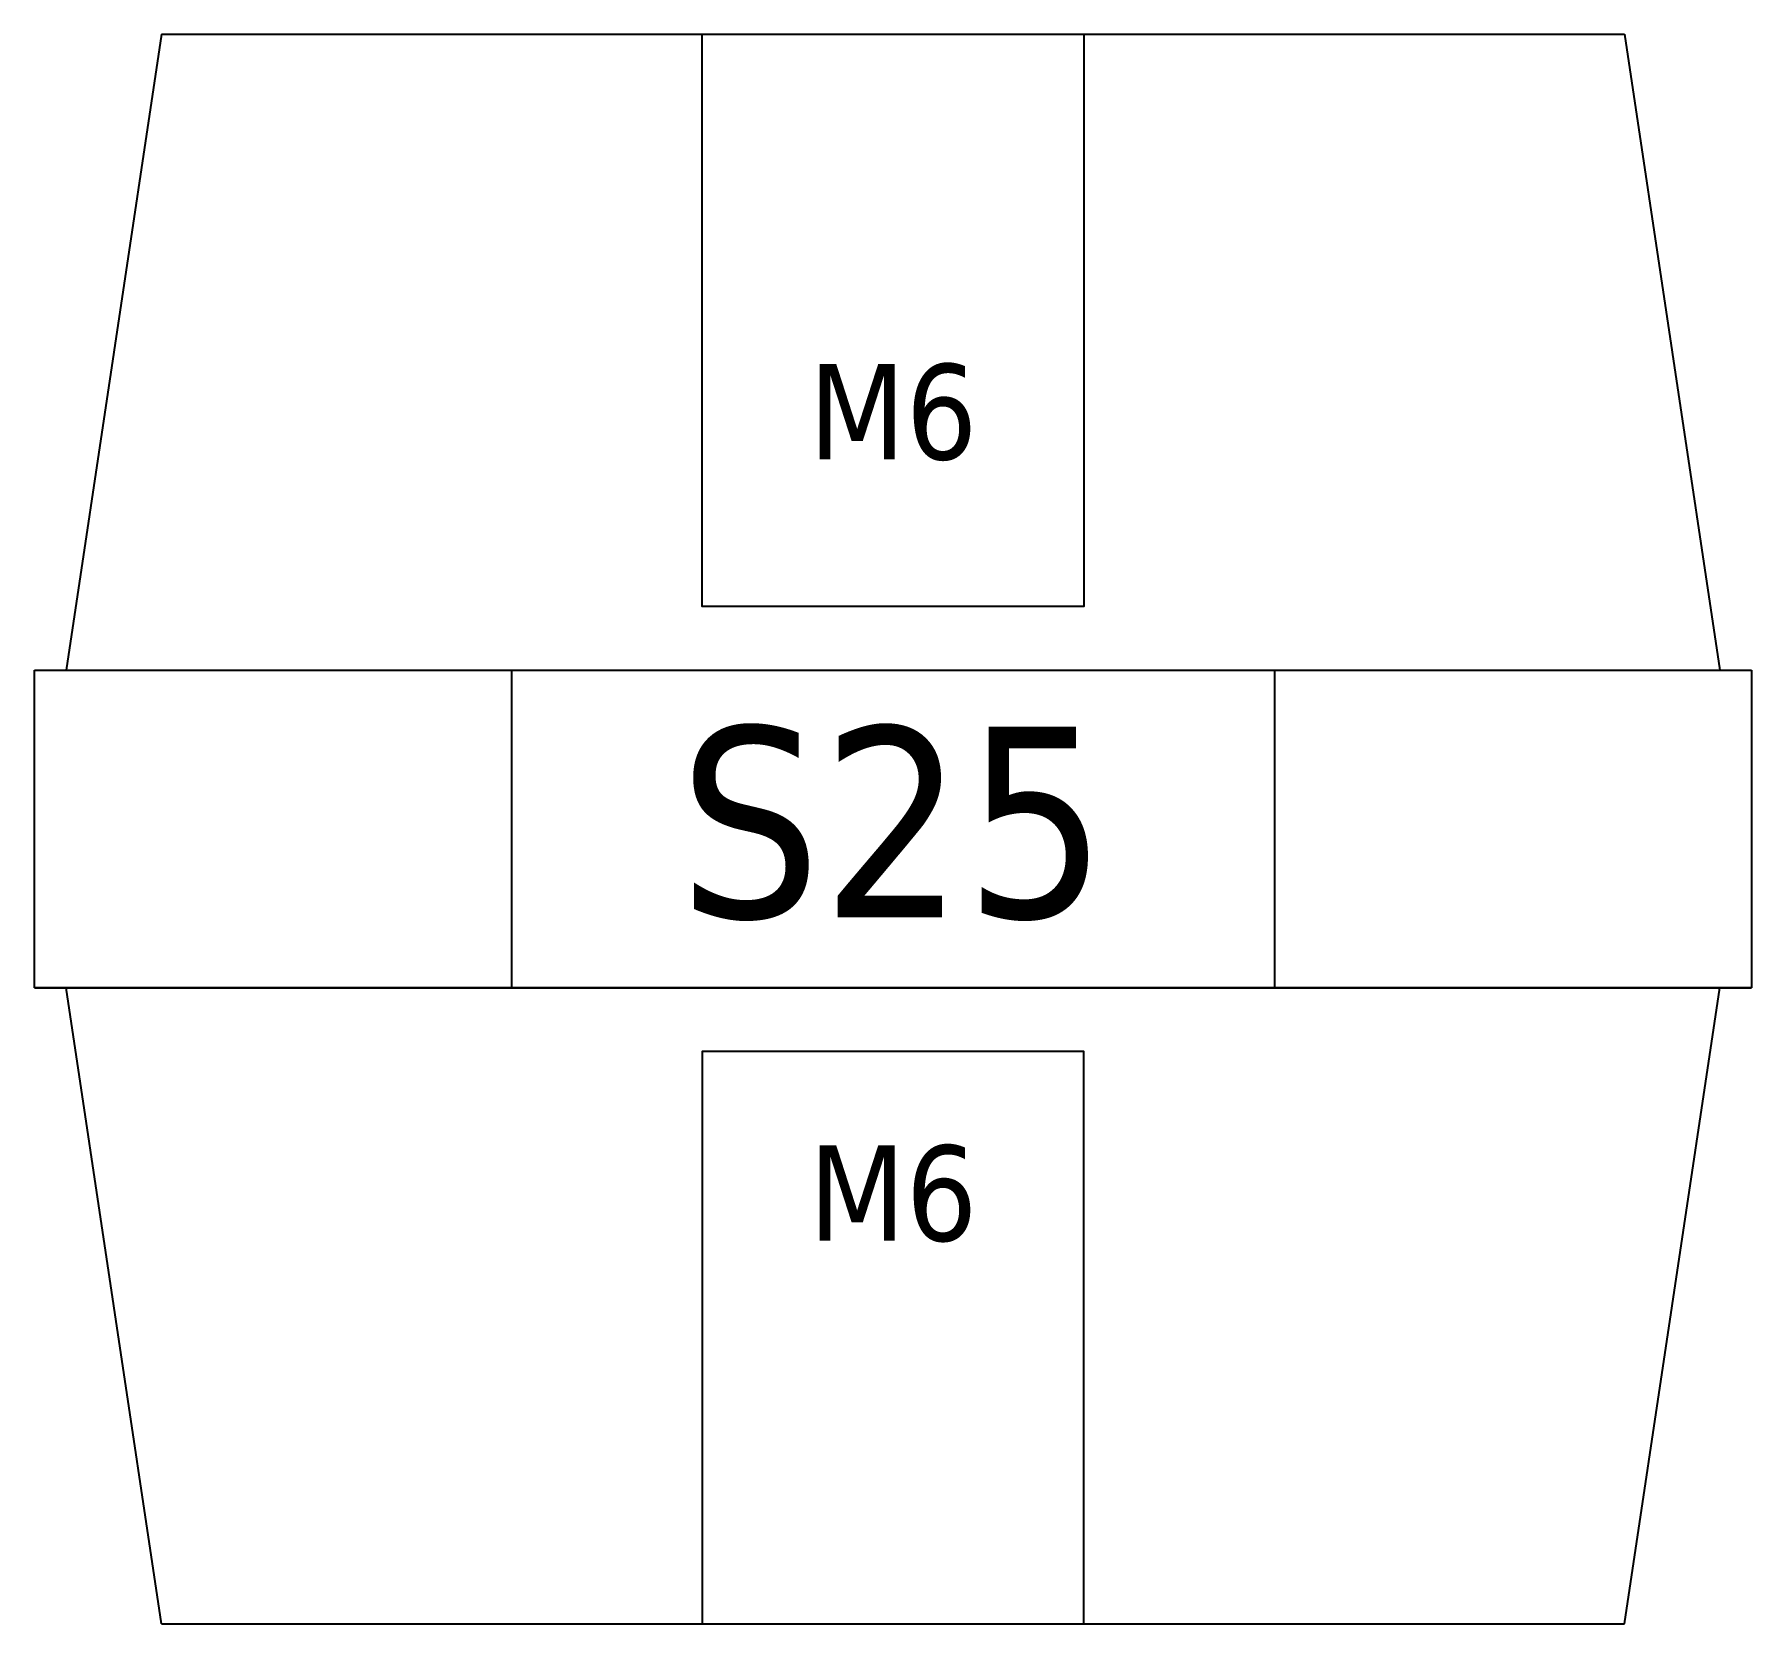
# Model space of a CAD drawing. Header units: inches. Extents: x 1.5 to 28.5, y 0 to 25.
import ezdxf

# ---------------------------------------------------------------- set-up
doc = ezdxf.new("R2010")
doc.units = ezdxf.units.IN

# ---------------------------------------------------------------- blocks, each defined once
blk = doc.blocks.new('su25-1')
at = {"color": 1}
for p, q in [((-11.5, 25), (-13, 15)), ((-11.5, 25), (11.5, 25)), ((11.5, 25), (13, 15)), ((-13.5, 10), (-13.5, 15)), ((-13.5, 15), (13.5, 15)), ((-13, 15), (13, 15)), ((-6, 15), (-6, 10)), ((6, 15), (6, 10)), ((13.5, 15), (13.5, 10)), ((-13.5, 10), (13.5, 10)), ((13.5, 10), (-13.5, 10)), ((-13, 10), (13, 10)), ((-11.5, 0), (-13, 10)), ((11.5, 0), (13, 10)), ((-11.5, 0), (11.5, 0))]:
    blk.add_line(p, q, dxfattribs=at)
for points in [[(-3, 25), (3, 25), (3, 16), (-3, 16)], [(-3, 0), (3, 0), (3, 9), (-3, 9)]]:
    blk.add_lwpolyline(points, close=True, dxfattribs=at)
at = {"color": 1, "width": 30.09782, "attachment_point": 5}
for s, insert, char_height in [('{\\fTahoma|b0|i0|c0|p34;M6}', (0, 19.05), 1.5), ('{\\fTahoma|b0|i0|c0|p34;S25}', (0, 12.581), 3), ('{\\fTahoma|b0|i0|c0|p34;M6}', (0, 6.759), 1.5)]:
    blk.add_mtext(s, dxfattribs=dict(at, insert=insert, char_height=char_height))

msp = doc.modelspace()

# ---------------------------------------------------------------- block references
msp.add_blockref('su25-1', (15.049, 0))

doc.saveas('drawing.dxf')
